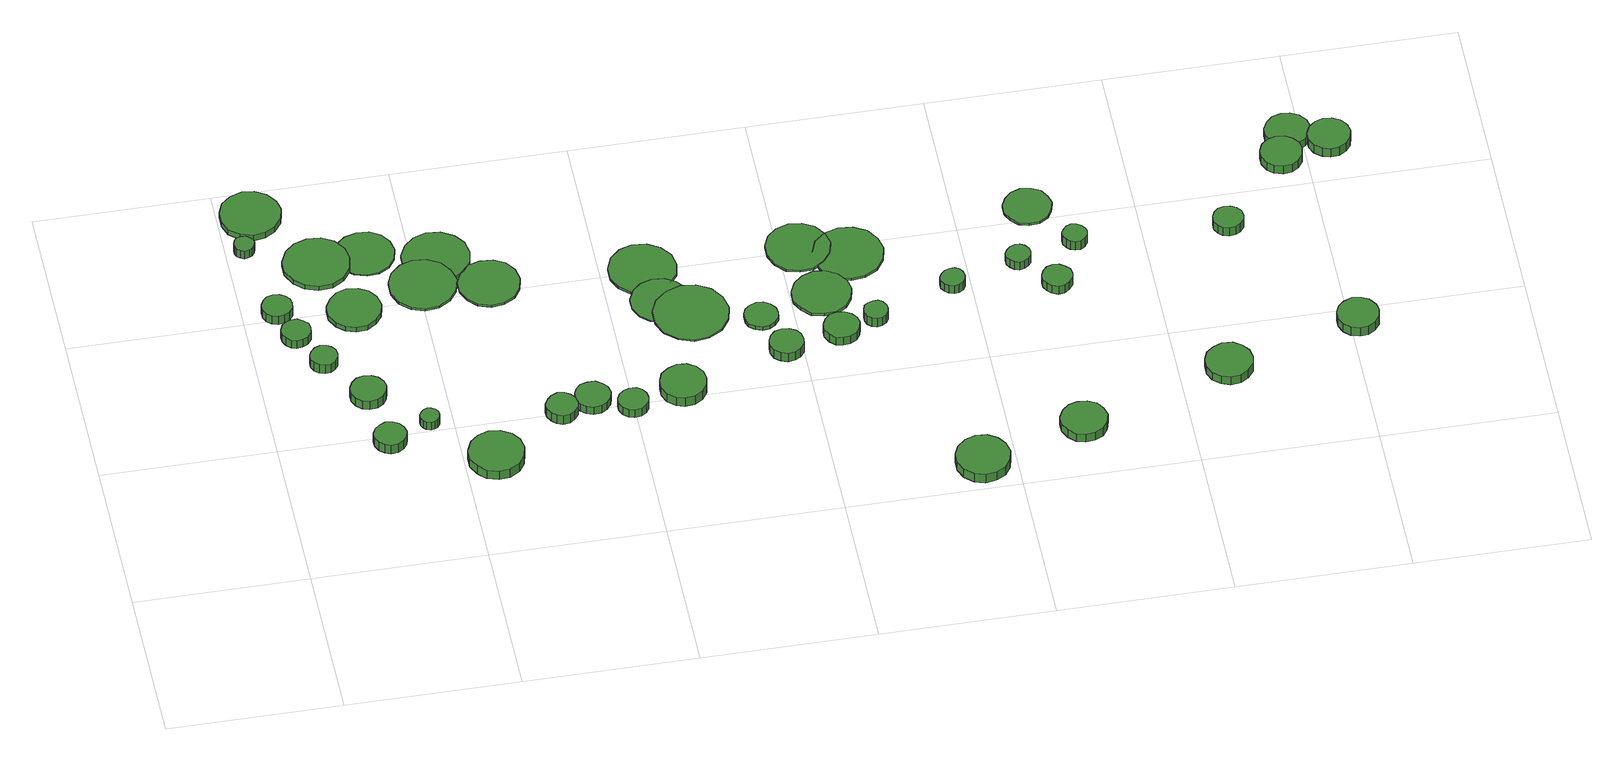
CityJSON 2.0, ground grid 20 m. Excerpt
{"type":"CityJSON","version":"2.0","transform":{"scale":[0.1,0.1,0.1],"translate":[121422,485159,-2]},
"CityObjects":{
"tree1":{"type":"SolitaryVegetationObject","attributes":{"function":"something"},"geometry":[{"type":"MultiSurface","lod":"1","boundaries":[[[0,1,2,3,4,5,6,7,8,9,10,11,12,13,14]],[[15,16,17,18,19,20,21,22,23,24,25,26,27,28,29]],[[0,29,28,1]],[[1,28,27,2]],[[2,27,26,3]],[[3,26,25,4]],[[4,25,24,5]],[[5,24,23,6]],[[6,23,22,7]],[[7,22,21,8]],[[8,21,20,9]],[[9,20,19,10]],[[10,19,18,11]],[[11,18,17,12]],[[12,17,16,13]],[[13,16,15,14]],[[14,15,29,0]]]}]},
"tree2":{"type":"SolitaryVegetationObject","attributes":{"function":"something"},"geometry":[{"type":"MultiSurface","lod":"1","boundaries":[[[30,31,32,33,34,35,36,37,38,39,40,41,42,43,44]],[[45,46,47,48,49,50,51,52,53,54,55,56,57,58,59]],[[30,59,58,31]],[[31,58,57,32]],[[32,57,56,33]],[[33,56,55,34]],[[34,55,54,35]],[[35,54,53,36]],[[36,53,52,37]],[[37,52,51,38]],[[38,51,50,39]],[[39,50,49,40]],[[40,49,48,41]],[[41,48,47,42]],[[42,47,46,43]],[[43,46,45,44]],[[44,45,59,30]]]}]},
"tree3":{"type":"SolitaryVegetationObject","attributes":{"function":"something"},"geometry":[{"type":"MultiSurface","lod":"1","boundaries":[[[60,61,62,63,64,65,66,67,68,69,70,71,72,73,74]],[[75,76,77,78,79,80,81,82,83,84,85,86,87,88,89]],[[60,89,88,61]],[[61,88,87,62]],[[62,87,86,63]],[[63,86,85,64]],[[64,85,84,65]],[[65,84,83,66]],[[66,83,82,67]],[[67,82,81,68]],[[68,81,80,69]],[[69,80,79,70]],[[70,79,78,71]],[[71,78,77,72]],[[72,77,76,73]],[[73,76,75,74]],[[74,75,89,60]]]}]},
"tree4":{"type":"SolitaryVegetationObject","attributes":{"function":"something"},"geometry":[{"type":"MultiSurface","lod":"1","boundaries":[[[90,91,92,93,94,95,96,97,98,99,100,101,102,103,104]],[[105,106,107,108,109,110,111,112,113,114,115,116,117,118,119]],[[90,119,118,91]],[[91,118,117,92]],[[92,117,116,93]],[[93,116,115,94]],[[94,115,114,95]],[[95,114,113,96]],[[96,113,112,97]],[[97,112,111,98]],[[98,111,110,99]],[[99,110,109,100]],[[100,109,108,101]],[[101,108,107,102]],[[102,107,106,103]],[[103,106,105,104]],[[104,105,119,90]]]}]},
"tree5":{"type":"SolitaryVegetationObject","attributes":{"function":"something"},"geometry":[{"type":"MultiSurface","lod":"1","boundaries":[[[120,121,122,123,124,125,126,127,128,129,130,131,132,133,134]],[[135,136,137,138,139,140,141,142,143,144,145,146,147,148,149]],[[120,149,148,121]],[[121,148,147,122]],[[122,147,146,123]],[[123,146,145,124]],[[124,145,144,125]],[[125,144,143,126]],[[126,143,142,127]],[[127,142,141,128]],[[128,141,140,129]],[[129,140,139,130]],[[130,139,138,131]],[[131,138,137,132]],[[132,137,136,133]],[[133,136,135,134]],[[134,135,149,120]]]}]},
"tree6":{"type":"SolitaryVegetationObject","attributes":{"function":"something"},"geometry":[{"type":"MultiSurface","lod":"1","boundaries":[[[150,151,152,153,154,155,156,157,158,159,160,161,162,163,164]],[[165,166,167,168,169,170,171,172,173,174,175,176,177,178,179]],[[150,179,178,151]],[[151,178,177,152]],[[152,177,176,153]],[[153,176,175,154]],[[154,175,174,155]],[[155,174,173,156]],[[156,173,172,157]],[[157,172,171,158]],[[158,171,170,159]],[[159,170,169,160]],[[160,169,168,161]],[[161,168,167,162]],[[162,167,166,163]],[[163,166,165,164]],[[164,165,179,150]]]}]},
"tree7":{"type":"SolitaryVegetationObject","attributes":{"function":"something"},"geometry":[{"type":"MultiSurface","lod":"1","boundaries":[[[180,181,182,183,184,185,186,187,188,189,190,191,192,193,194]],[[195,196,197,198,199,200,201,202,203,204,205,206,207,208,209]],[[180,209,208,181]],[[181,208,207,182]],[[182,207,206,183]],[[183,206,205,184]],[[184,205,204,185]],[[185,204,203,186]],[[186,203,202,187]],[[187,202,201,188]],[[188,201,200,189]],[[189,200,199,190]],[[190,199,198,191]],[[191,198,197,192]],[[192,197,196,193]],[[193,196,195,194]],[[194,195,209,180]]]}]},
"tree8":{"type":"SolitaryVegetationObject","attributes":{"function":"something"},"geometry":[{"type":"MultiSurface","lod":"1","boundaries":[[[210,211,212,213,214,215,216,217,218,219,220,221,222,223,224]],[[225,226,227,228,229,230,231,232,233,234,235,236,237,238,239]],[[210,239,238,211]],[[211,238,237,212]],[[212,237,236,213]],[[213,236,235,214]],[[214,235,234,215]],[[215,234,233,216]],[[216,233,232,217]],[[217,232,231,218]],[[218,231,230,219]],[[219,230,229,220]],[[220,229,228,221]],[[221,228,227,222]],[[222,227,226,223]],[[223,226,225,224]],[[224,225,239,210]]]}]},
"tree9":{"type":"SolitaryVegetationObject","attributes":{"function":"something"},"geometry":[{"type":"MultiSurface","lod":"1","boundaries":[[[240,241,242,243,244,245,246,247,248,249,250,251,252,253,254]],[[255,256,257,258,259,260,261,262,263,264,265,266,267,268,269]],[[240,269,268,241]],[[241,268,267,242]],[[242,267,266,243]],[[243,266,265,244]],[[244,265,264,245]],[[245,264,263,246]],[[246,263,262,247]],[[247,262,261,248]],[[248,261,260,249]],[[249,260,259,250]],[[250,259,258,251]],[[251,258,257,252]],[[252,257,256,253]],[[253,256,255,254]],[[254,255,269,240]]]}]},
"tree10":{"type":"SolitaryVegetationObject","attributes":{"function":"something"},"geometry":[{"type":"MultiSurface","lod":"1","boundaries":[[[270,271,272,273,274,275,276,277,278,279,280,281,282,283,284]],[[285,286,287,288,289,290,291,292,293,294,295,296,297,298,299]],[[270,299,298,271]],[[271,298,297,272]],[[272,297,296,273]],[[273,296,295,274]],[[274,295,294,275]],[[275,294,293,276]],[[276,293,292,277]],[[277,292,291,278]],[[278,291,290,279]],[[279,290,289,280]],[[280,289,288,281]],[[281,288,287,282]],[[282,287,286,283]],[[283,286,285,284]],[[284,285,299,270]]]}]},
"tree11":{"type":"SolitaryVegetationObject","attributes":{"function":"something"},"geometry":[{"type":"MultiSurface","lod":"1","boundaries":[[[300,301,302,303,304,305,306,307,308,309,310,311,312,313,314]],[[315,316,317,318,319,320,321,322,323,324,325,326,327,328,329]],[[300,329,328,301]],[[301,328,327,302]],[[302,327,326,303]],[[303,326,325,304]],[[304,325,324,305]],[[305,324,323,306]],[[306,323,322,307]],[[307,322,321,308]],[[308,321,320,309]],[[309,320,319,310]],[[310,319,318,311]],[[311,318,317,312]],[[312,317,316,313]],[[313,316,315,314]],[[314,315,329,300]]]}]},
"tree12":{"type":"SolitaryVegetationObject","attributes":{"function":"something"},"geometry":[{"type":"MultiSurface","lod":"1","boundaries":[[[330,331,332,333,334,335,336,337,338,339,340,341,342,343,344]],[[345,346,347,348,349,350,351,352,353,354,355,356,357,358,359]],[[330,359,358,331]],[[331,358,357,332]],[[332,357,356,333]],[[333,356,355,334]],[[334,355,354,335]],[[335,354,353,336]],[[336,353,352,337]],[[337,352,351,338]],[[338,351,350,339]],[[339,350,349,340]],[[340,349,348,341]],[[341,348,347,342]],[[342,347,346,343]],[[343,346,345,344]],[[344,345,359,330]]]}]},
"tree13":{"type":"SolitaryVegetationObject","attributes":{"function":"something"},"geometry":[{"type":"MultiSurface","lod":"1","boundaries":[[[360,361,362,363,364,365,366,367,368,369,370,371,372,373,374]],[[375,376,377,378,379,380,381,382,383,384,385,386,387,388,389]],[[360,389,388,361]],[[361,388,387,362]],[[362,387,386,363]],[[363,386,385,364]],[[364,385,384,365]],[[365,384,383,366]],[[366,383,382,367]],[[367,382,381,368]],[[368,381,380,369]],[[369,380,379,370]],[[370,379,378,371]],[[371,378,377,372]],[[372,377,376,373]],[[373,376,375,374]],[[374,375,389,360]]]}]},
"tree14":{"type":"SolitaryVegetationObject","attributes":{"function":"something"},"geometry":[{"type":"MultiSurface","lod":"1","boundaries":[[[390,391,392,393,394,395,396,397,398,399,400,401,402,403,404]],[[405,406,407,408,409,410,411,412,413,414,415,416,417,418,419]],[[390,419,418,391]],[[391,418,417,392]],[[392,417,416,393]],[[393,416,415,394]],[[394,415,414,395]],[[395,414,413,396]],[[396,413,412,397]],[[397,412,411,398]],[[398,411,410,399]],[[399,410,409,400]],[[400,409,408,401]],[[401,408,407,402]],[[402,407,406,403]],[[403,406,405,404]],[[404,405,419,390]]]}]},
"tree15":{"type":"SolitaryVegetationObject","attributes":{"function":"something"},"geometry":[{"type":"MultiSurface","lod":"1","boundaries":[[[420,421,422,423,424,425,426,427,428,429,430,431,432,433,434]],[[435,436,437,438,439,440,441,442,443,444,445,446,447,448,449]],[[420,449,448,421]],[[421,448,447,422]],[[422,447,446,423]],[[423,446,445,424]],[[424,445,444,425]],[[425,444,443,426]],[[426,443,442,427]],[[427,442,441,428]],[[428,441,440,429]],[[429,440,439,430]],[[430,439,438,431]],[[431,438,437,432]],[[432,437,436,433]],[[433,436,435,434]],[[434,435,449,420]]]}]},
"tree16":{"type":"SolitaryVegetationObject","attributes":{"function":"something"},"geometry":[{"type":"MultiSurface","lod":"1","boundaries":[[[450,451,452,453,454,455,456,457,458,459,460,461,462,463,464]],[[465,466,467,468,469,470,471,472,473,474,475,476,477,478,479]],[[450,479,478,451]],[[451,478,477,452]],[[452,477,476,453]],[[453,476,475,454]],[[454,475,474,455]],[[455,474,473,456]],[[456,473,472,457]],[[457,472,471,458]],[[458,471,470,459]],[[459,470,469,460]],[[460,469,468,461]],[[461,468,467,462]],[[462,467,466,463]],[[463,466,465,464]],[[464,465,479,450]]]}]},
"tree17":{"type":"SolitaryVegetationObject","attributes":{"function":"something"},"geometry":[{"type":"MultiSurface","lod":"1","boundaries":[[[480,481,482,483,484,485,486,487,488,489,490,491,492,493,494]],[[495,496,497,498,499,500,501,502,503,504,505,506,507,508,509]],[[480,509,508,481]],[[481,508,507,482]],[[482,507,506,483]],[[483,506,505,484]],[[484,505,504,485]],[[485,504,503,486]],[[486,503,502,487]],[[487,502,501,488]],[[488,501,500,489]],[[489,500,499,490]],[[490,499,498,491]],[[491,498,497,492]],[[492,497,496,493]],[[493,496,495,494]],[[494,495,509,480]]]}]},
"tree18":{"type":"SolitaryVegetationObject","attributes":{"function":"something"},"geometry":[{"type":"MultiSurface","lod":"1","boundaries":[[[510,511,512,513,514,515,516,517,518,519,520,521,522,523,524]],[[525,526,527,528,529,530,531,532,533,534,535,536,537,538,539]],[[510,539,538,511]],[[511,538,537,512]],[[512,537,536,513]],[[513,536,535,514]],[[514,535,534,515]],[[515,534,533,516]],[[516,533,532,517]],[[517,532,531,518]],[[518,531,530,519]],[[519,530,529,520]],[[520,529,528,521]],[[521,528,527,522]],[[522,527,526,523]],[[523,526,525,524]],[[524,525,539,510]]]}]},
"tree19":{"type":"SolitaryVegetationObject","attributes":{"function":"something"},"geometry":[{"type":"MultiSurface","lod":"1","boundaries":[[[540,541,542,543,544,545,546,547,548,549,550,551,552,553,554]],[[555,556,557,558,559,560,561,562,563,564,565,566,567,568,569]],[[540,569,568,541]],[[541,568,567,542]],[[542,567,566,543]],[[543,566,565,544]],[[544,565,564,545]],[[545,564,563,546]],[[546,563,562,547]],[[547,562,561,548]],[[548,561,560,549]],[[549,560,559,550]],[[550,559,558,551]],[[551,558,557,552]],[[552,557,556,553]],[[553,556,555,554]],[[554,555,569,540]]]}]},
"tree20":{"type":"SolitaryVegetationObject","attributes":{"function":"something"},"geometry":[{"type":"MultiSurface","lod":"1","boundaries":[[[570,571,572,573,574,575,576,577,578,579,580,581,582,583,584]],[[585,586,587,588,589,590,591,592,593,594,595,596,597,598,599]],[[570,599,598,571]],[[571,598,597,572]],[[572,597,596,573]],[[573,596,595,574]],[[574,595,594,575]],[[575,594,593,576]],[[576,593,592,577]],[[577,592,591,578]],[[578,591,590,579]],[[579,590,589,580]],[[580,589,588,581]],[[581,588,587,582]],[[582,587,586,583]],[[583,586,585,584]],[[584,585,599,570]]]}]},
"tree21":{"type":"SolitaryVegetationObject","attributes":{"function":"something"},"geometry":[{"type":"MultiSurface","lod":"1","boundaries":[[[600,601,602,603,604,605,606,607,608,609,610,611,612,613,614]],[[615,616,617,618,619,620,621,622,623,624,625,626,627,628,629]],[[600,629,628,601]],[[601,628,627,602]],[[602,627,626,603]],[[603,626,625,604]],[[604,625,624,605]],[[605,624,623,606]],[[606,623,622,607]],[[607,622,621,608]],[[608,621,620,609]],[[609,620,619,610]],[[610,619,618,611]],[[611,618,617,612]],[[612,617,616,613]],[[613,616,615,614]],[[614,615,629,600]]]}]},
"tree22":{"type":"SolitaryVegetationObject","attributes":{"function":"something"},"geometry":[{"type":"MultiSurface","lod":"1","boundaries":[[[630,631,632,633,634,635,636,637,638,639,640,641,642,643,644]],[[645,646,647,648,649,650,651,652,653,654,655,656,657,658,659]],[[630,659,658,631]],[[631,658,657,632]],[[632,657,656,633]],[[633,656,655,634]],[[634,655,654,635]],[[635,654,653,636]],[[636,653,652,637]],[[637,652,651,638]],[[638,651,650,639]],[[639,650,649,640]],[[640,649,648,641]],[[641,648,647,642]],[[642,647,646,643]],[[643,646,645,644]],[[644,645,659,630]]]}]},
"tree23":{"type":"SolitaryVegetationObject","attributes":{"function":"something"},"geometry":[{"type":"MultiSurface","lod":"1","boundaries":[[[660,661,662,663,664,665,666,667,668,669,670,671,672,673,674]],[[675,676,677,678,679,680,681,682,683,684,685,686,687,688,689]],[[660,689,688,661]],[[661,688,687,662]],[[662,687,686,663]],[[663,686,685,664]],[[664,685,684,665]],[[665,684,683,666]],[[666,683,682,667]],[[667,682,681,668]],[[668,681,680,669]],[[669,680,679,670]],[[670,679,678,671]],[[671,678,677,672]],[[672,677,676,673]],[[673,676,675,674]],[[674,675,689,660]]]}]},
"tree24":{"type":"SolitaryVegetationObject","attributes":{"function":"something"},"geometry":[{"type":"MultiSurface","lod":"1","boundaries":[[[690,691,692,693,694,695,696,697,698,699,700,701,702,703,704]],[[705,706,707,708,709,710,711,712,713,714,715,716,717,718,719]],[[690,719,718,691]],[[691,718,717,692]],[[692,717,716,693]],[[693,716,715,694]],[[694,715,714,695]],[[695,714,713,696]],[[696,713,712,697]],[[697,712,711,698]],[[698,711,710,699]],[[699,710,709,700]],[[700,709,708,701]],[[701,708,707,702]],[[702,707,706,703]],[[703,706,705,704]],[[704,705,719,690]]]}]},
"tree25":{"type":"SolitaryVegetationObject","attributes":{"function":"something"},"geometry":[{"type":"MultiSurface","lod":"1","boundaries":[[[720,721,722,723,724,725,726,727,728,729,730,731,732,733,734]],[[735,736,737,738,739,740,741,742,743,744,745,746,747,748,749]],[[720,749,748,721]],[[721,748,747,722]],[[722,747,746,723]],[[723,746,745,724]],[[724,745,744,725]],[[725,744,743,726]],[[726,743,742,727]],[[727,742,741,728]],[[728,741,740,729]],[[729,740,739,730]],[[730,739,738,731]],[[731,738,737,732]],[[732,737,736,733]],[[733,736,735,734]],[[734,735,749,720]]]}]},
"tree26":{"type":"SolitaryVegetationObject","attributes":{"function":"something"},"geometry":[{"type":"MultiSurface","lod":"1","boundaries":[[[750,751,752,753,754,755,756,757,758,759,760,761,762,763,764]],[[765,766,767,768,769,770,771,772,773,774,775,776,777,778,779]],[[750,779,778,751]],[[751,778,777,752]],[[752,777,776,753]],[[753,776,775,754]],[[754,775,774,755]],[[755,774,773,756]],[[756,773,772,757]],[[757,772,771,758]],[[758,771,770,759]],[[759,770,769,760]],[[760,769,768,761]],[[761,768,767,762]],[[762,767,766,763]],[[763,766,765,764]],[[764,765,779,750]]]}]},
"tree27":{"type":"SolitaryVegetationObject","attributes":{"function":"something"},"geometry":[{"type":"MultiSurface","lod":"1","boundaries":[[[780,781,782,783,784,785,786,787,788,789,790,791,792,793,794]],[[795,796,797,798,799,800,801,802,803,804,805,806,807,808,809]],[[780,809,808,781]],[[781,808,807,782]],[[782,807,806,783]],[[783,806,805,784]],[[784,805,804,785]],[[785,804,803,786]],[[786,803,802,787]],[[787,802,801,788]],[[788,801,800,789]],[[789,800,799,790]],[[790,799,798,791]],[[791,798,797,792]],[[792,797,796,793]],[[793,796,795,794]],[[794,795,809,780]]]}]},
"tree28":{"type":"SolitaryVegetationObject","attributes":{"function":"something"},"geometry":[{"type":"MultiSurface","lod":"1","boundaries":[[[810,811,812,813,814,815,816,817,818,819,820,821,822,823,824]],[[825,826,827,828,829,830,831,832,833,834,835,836,837,838,839]],[[810,839,838,811]],[[811,838,837,812]],[[812,837,836,813]],[[813,836,835,814]],[[814,835,834,815]],[[815,834,833,816]],[[816,833,832,817]],[[817,832,831,818]],[[818,831,830,819]],[[819,830,829,820]],[[820,829,828,821]],[[821,828,827,822]],[[822,827,826,823]],[[823,826,825,824]],[[824,825,839,810]]]}]},
"tree29":{"type":"SolitaryVegetationObject","attributes":{"function":"something"},"geometry":[{"type":"MultiSurface","lod":"1","boundaries":[[[840,841,842,843,844,845,846,847,848,849,850,851,852,853,854]],[[855,856,857,858,859,860,861,862,863,864,865,866,867,868,869]],[[840,869,868,841]],[[841,868,867,842]],[[842,867,866,843]],[[843,866,865,844]],[[844,865,864,845]],[[845,864,863,846]],[[846,863,862,847]],[[847,862,861,848]],[[848,861,860,849]],[[849,860,859,850]],[[850,859,858,851]],[[851,858,857,852]],[[852,857,856,853]],[[853,856,855,854]],[[854,855,869,840]]]}]},
"tree30":{"type":"SolitaryVegetationObject","attributes":{"function":"something"},"geometry":[{"type":"MultiSurface","lod":"1","boundaries":[[[870,871,872,873,874,875,876,877,878,879,880,881,882,883,884]],[[885,886,887,888,889,890,891,892,893,894,895,896,897,898,899]],[[870,899,898,871]],[[871,898,897,872]],[[872,897,896,873]],[[873,896,895,874]],[[874,895,894,875]],[[875,894,893,876]],[[876,893,892,877]],[[877,892,891,878]],[[878,891,890,879]],[[879,890,889,880]],[[880,889,888,881]],[[881,888,887,882]],[[882,887,886,883]],[[883,886,885,884]],[[884,885,899,870]]]}]},
"tree31":{"type":"SolitaryVegetationObject","attributes":{"function":"something"},"geometry":[{"type":"MultiSurface","lod":"1","boundaries":[[[900,901,902,903,904,905,906,907,908,909,910,911,912,913,914]],[[915,916,917,918,919,920,921,922,923,924,925,926,927,928,929]],[[900,929,928,901]],[[901,928,927,902]],[[902,927,926,903]],[[903,926,925,904]],[[904,925,924,905]],[[905,924,923,906]],[[906,923,922,907]],[[907,922,921,908]],[[908,921,920,909]],[[909,920,919,910]],[[910,919,918,911]],[[911,918,917,912]],[[912,917,916,913]],[[913,916,915,914]],[[914,915,929,900]]]}]},
"tree32":{"type":"SolitaryVegetationObject","attributes":{"function":"something"},"geometry":[{"type":"MultiSurface","lod":"1","boundaries":[[[930,931,932,933,934,935,936,937,938,939,940,941,942,943,944]],[[945,946,947,948,949,950,951,952,953,954,955,956,957,958,959]],[[930,959,958,931]],[[931,958,957,932]],[[932,957,956,933]],[[933,956,955,934]],[[934,955,954,935]],[[935,954,953,936]],[[936,953,952,937]],[[937,952,951,938]],[[938,951,950,939]],[[939,950,949,940]],[[940,949,948,941]],[[941,948,947,942]],[[942,947,946,943]],[[943,946,945,944]],[[944,945,959,930]]]}]},
"tree33":{"type":"SolitaryVegetationObject","attributes":{"function":"something"},"geometry":[{"type":"MultiSurface","lod":"1","boundaries":[[[960,961,962,963,964,965,966,967,968,969,970,971,972,973,974]],[[975,976,977,978,979,980,981,982,983,984,985,986,987,988,989]],[[960,989,988,961]],[[961,988,987,962]],[[962,987,986,963]],[[963,986,985,964]],[[964,985,984,965]],[[965,984,983,966]],[[966,983,982,967]],[[967,982,981,968]],[[968,981,980,969]],[[969,980,979,970]],[[970,979,978,971]],[[971,978,977,972]],[[972,977,976,973]],[[973,976,975,974]],[[974,975,989,960]]]}]},
"tree34":{"type":"SolitaryVegetationObject","attributes":{"function":"something"},"geometry":[{"type":"MultiSurface","lod":"1","boundaries":[[[990,991,992,993,994,995,996,997,998,999,1000,1001,1002,1003,1004]],[[1005,1006,1007,1008,1009,1010,1011,1012,1013,1014,1015,1016,1017,1018,1019]],[[990,1019,1018,991]],[[991,1018,1017,992]],[[992,1017,1016,993]],[[993,1016,1015,994]],[[994,1015,1014,995]],[[995,1014,1013,996]],[[996,1013,1012,997]],[[997,1012,1011,998]],[[998,1011,1010,999]],[[999,1010,1009,1000]],[[1000,1009,1008,1001]],[[1001,1008,1007,1002]],[[1002,1007,1006,1003]],[[1003,1006,1005,1004]],[[1004,1005,1019,990]]]}]},
"tree35":{"type":"SolitaryVegetationObject","attributes":{"function":"something"},"geometry":[{"type":"MultiSurface","lod":"1","boundaries":[[[1020,1021,1022,1023,1024,1025,1026,1027,1028,1029,1030,1031,1032,1033,1034]],[[1035,1036,1037,1038,1039,1040,1041,1042,1043,1044,1045,1046,1047,1048,1049]],[[1020,1049,1048,1021]],[[1021,1048,1047,1022]],[[1022,1047,1046,1023]],[[1023,1046,1045,1024]],[[1024,1045,1044,1025]],[[1025,1044,1043,1026]],[[1026,1043,1042,1027]],[[1027,1042,1041,1028]],[[1028,1041,1040,1029]],[[1029,1040,1039,1030]],[[1030,1039,1038,1031]],[[1031,1038,1037,1032]],[[1032,1037,1036,1033]],[[1033,1036,1035,1034]],[[1034,1035,1049,1020]]]}]},
"tree36":{"type":"SolitaryVegetationObject","attributes":{"function":"something"},"geometry":[{"type":"MultiSurface","lod":"1","boundaries":[[[1050,1051,1052,1053,1054,1055,1056,1057,1058,1059,1060,1061,1062,1063,1064]],[[1065,1066,1067,1068,1069,1070,1071,1072,1073,1074,1075,1076,1077,1078,1079]],[[1050,1079,1078,1051]],[[1051,1078,1077,1052]],[[1052,1077,1076,1053]],[[1053,1076,1075,1054]],[[1054,1075,1074,1055]],[[1055,1074,1073,1056]],[[1056,1073,1072,1057]],[[1057,1072,1071,1058]],[[1058,1071,1070,1059]],[[1059,1070,1069,1060]],[[1060,1069,1068,1061]],[[1061,1068,1067,1062]],[[1062,1067,1066,1063]],[[1063,1066,1065,1064]],[[1064,1065,1079,1050]]]}]},
"tree37":{"type":"SolitaryVegetationObject","attributes":{"function":"something"},"geometry":[{"type":"MultiSurface","lod":"1","boundaries":[[[1080,1081,1082,1083,1084,1085,1086,1087,1088,1089,1090,1091,1092,1093,1094]],[[1095,1096,1097,1098,1099,1100,1101,1102,1103,1104,1105,1106,1107,1108,1109]],[[1080,1109,1108,1081]],[[1081,1108,1107,1082]],[[1082,1107,1106,1083]],[[1083,1106,1105,1084]],[[1084,1105,1104,1085]],[[1085,1104,1103,1086]],[[1086,1103,1102,1087]],[[1087,1102,1101,1088]],[[1088,1101,1100,1089]],[[1089,1100,1099,1090]],[[1090,1099,1098,1091]],[[1091,1098,1097,1092]],[[1092,1097,1096,1093]],[[1093,1096,1095,1094]],[[1094,1095,1109,1080]]]}]},
"tree38":{"type":"SolitaryVegetationObject","attributes":{"function":"something"},"geometry":[{"type":"MultiSurface","lod":"1","boundaries":[[[1110,1111,1112,1113,1114,1115,1116,1117,1118,1119,1120,1121,1122,1123,1124]],[[1125,1126,1127,1128,1129,1130,1131,1132,1133,1134,1135,1136,1137,1138,1139]],[[1110,1139,1138,1111]],[[1111,1138,1137,1112]],[[1112,1137,1136,1113]],[[1113,1136,1135,1114]],[[1114,1135,1134,1115]],[[1115,1134,1133,1116]],[[1116,1133,1132,1117]],[[1117,1132,1131,1118]],[[1118,1131,1130,1119]],[[1119,1130,1129,1120]],[[1120,1129,1128,1121]],[[1121,1128,1127,1122]],[[1122,1127,1126,1123]],[[1123,1126,1125,1124]],[[1124,1125,1139,1110]]]}]},
"tree39":{"type":"SolitaryVegetationObject","attributes":{"function":"something"},"geometry":[{"type":"MultiSurface","lod":"1","boundaries":[[[1140,1141,1142,1143,1144,1145,1146,1147,1148,1149,1150,1151,1152,1153,1154]],[[1155,1156,1157,1158,1159,1160,1161,1162,1163,1164,1165,1166,1167,1168,1169]],[[1140,1169,1168,1141]],[[1141,1168,1167,1142]],[[1142,1167,1166,1143]],[[1143,1166,1165,1144]],[[1144,1165,1164,1145]],[[1145,1164,1163,1146]],[[1146,1163,1162,1147]],[[1147,1162,1161,1148]],[[1148,1161,1160,1149]],[[1149,1160,1159,1150]],[[1150,1159,1158,1151]],[[1151,1158,1157,1152]],[[1152,1157,1156,1153]],[[1153,1156,1155,1154]],[[1154,1155,1169,1140]]]}]},
"tree40":{"type":"SolitaryVegetationObject","attributes":{"function":"something"},"geometry":[{"type":"MultiSurface","lod":"1","boundaries":[[[1170,1171,1172,1173,1174,1175,1176,1177,1178,1179,1180,1181,1182,1183,1184]],[[1185,1186,1187,1188,1189,1190,1191,1192,1193,1194,1195,1196,1197,1198,1199]],[[1170,1199,1198,1171]],[[1171,1198,1197,1172]],[[1172,1197,1196,1173]],[[1173,1196,1195,1174]],[[1174,1195,1194,1175]],[[1175,1194,1193,1176]],[[1176,1193,1192,1177]],[[1177,1192,1191,1178]],[[1178,1191,1190,1179]],[[1179,1190,1189,1180]],[[1180,1189,1188,1181]],[[1181,1188,1187,1182]],[[1182,1187,1186,1183]],[[1183,1186,1185,1184]],[[1184,1185,1199,1170]]]}]},
"tree41":{"type":"SolitaryVegetationObject","attributes":{"function":"something"},"geometry":[{"type":"MultiSurface","lod":"1","boundaries":[[[1200,1201,1202,1203,1204,1205,1206,1207,1208,1209,1210,1211,1212,1213,1214]],[[1215,1216,1217,1218,1219,1220,1221,1222,1223,1224,1225,1226,1227,1228,1229]],[[1200,1229,1228,1201]],[[1201,1228,1227,1202]],[[1202,1227,1226,1203]],[[1203,1226,1225,1204]],[[1204,1225,1224,1205]],[[1205,1224,1223,1206]],[[1206,1223,1222,1207]],[[1207,1222,1221,1208]],[[1208,1221,1220,1209]],[[1209,1220,1219,1210]],[[1210,1219,1218,1211]],[[1211,1218,1217,1212]],[[1212,1217,1216,1213]],[[1213,1216,1215,1214]],[[1214,1215,1229,1200]]]}]},
"tree42":{"type":"SolitaryVegetationObject","attributes":{"function":"something"},"geometry":[{"type":"MultiSurface","lod":"1","boundaries":[[[1230,1231,1232,1233,1234,1235,1236,1237,1238,1239,1240,1241,1242,1243,1244]],[[1245,1246,1247,1248,1249,1250,1251,1252,1253,1254,1255,1256,1257,1258,1259]],[[1230,1259,1258,1231]],[[1231,1258,1257,1232]],[[1232,1257,1256,1233]],[[1233,1256,1255,1234]],[[1234,1255,1254,1235]],[[1235,1254,1253,1236]],[[1236,1253,1252,1237]],[[1237,1252,1251,1238]],[[1238,1251,1250,1239]],[[1239,1250,1249,1240]],[[1240,1249,1248,1241]],[[1241,1248,1247,1242]],[[1242,1247,1246,1243]],[[1243,1246,1245,1244]],[[1244,1245,1259,1230]]]}]}
},
"vertices":[
[55,404,26],[54,411,26],[49,417,26],[43,420,26],[36,421,26],[29,419,26],[24,414,26],[21,408,26],[21,400,26],[24,394,26],[29,389,26],[36,387,26],[43,388,26],[49,391,26],[54,397,26],[54,397,13],[49,391,13],[43,388,13],[36,387,13],[29,389,13],[24,394,13],[21,400,13],[21,408,13],[24,414,13],[29,419,13],[36,421,13],[43,420,13],[49,417,13],[54,411,13],[55,404,13],
[68,363,26],[67,370,26],[62,375,26],[56,379,26],[49,379,26],[43,377,26],[38,373,26],[35,366,26],[35,359,26],[38,353,26],[43,348,26],[49,346,26],[56,347,26],[62,350,26],[67,356,26],[67,356,14],[62,350,14],[56,347,14],[49,346,14],[43,348,14],[38,353,14],[35,359,14],[35,366,14],[38,373,14],[43,377,14],[49,379,14],[56,379,14],[62,375,14],[67,370,14],[68,363,14],
[90,319,25],[89,326,25],[85,331,25],[80,334,25],[73,335,25],[67,333,25],[62,328,25],[59,322,25],[59,316,25],[62,310,25],[67,306,25],[73,304,25],[80,304,25],[85,308,25],[89,313,25],[89,313,12],[85,308,12],[80,304,12],[73,304,12],[67,306,12],[62,310,12],[59,316,12],[59,322,12],[62,328,12],[67,333,12],[73,335,12],[80,334,12],[85,331,12],[89,326,12],[90,319,12],
[32,508,23],[31,512,23],[28,516,23],[24,519,23],[19,519,23],[14,518,23],[11,515,23],[9,510,23],[9,505,23],[11,501,23],[14,498,23],[19,496,23],[24,497,23],[28,499,23],[31,503,23],[31,503,11],[28,499,11],[24,497,11],[19,496,11],[14,498,11],[11,501,11],[9,505,11],[9,510,11],[11,515,11],[14,518,11],[19,519,11],[24,519,11],[28,516,11],[31,512,11],[32,508,11],
[143,186,25],[141,194,25],[137,200,25],[130,204,25],[122,205,25],[115,202,25],[109,197,25],[106,190,25],[106,183,25],[109,176,25],[115,171,25],[122,168,25],[130,169,25],[137,173,25],[141,179,25],[141,179,12],[137,173,12],[130,169,12],[122,168,12],[115,171,12],[109,176,12],[106,183,12],[106,190,12],[109,197,12],[115,202,12],[122,205,12],[130,204,12],[137,200,12],[141,194,12],[143,186,12],
[134,259,26],[132,267,26],[127,274,26],[120,278,26],[111,279,26],[103,277,26],[97,271,26],[93,263,26],[93,255,26],[97,247,26],[103,241,26],[111,239,26],[120,240,26],[127,244,26],[132,251,26],[132,251,13],[127,244,13],[120,240,13],[111,239,13],[103,241,13],[97,247,13],[93,255,13],[93,263,13],[97,271,13],[103,277,13],[111,279,13],[120,278,13],[127,274,13],[132,267,13],[134,259,13],
[71,557,19],[68,570,19],[59,582,19],[47,589,19],[33,591,19],[19,586,19],[8,577,19],[3,564,19],[3,549,19],[8,536,19],[19,527,19],[33,522,19],[47,524,19],[59,531,19],[68,543,19],[68,543,11],[59,531,11],[47,524,11],[33,522,11],[19,527,11],[8,536,11],[3,549,11],[3,564,11],[8,577,11],[19,586,11],[33,591,11],[47,589,11],[59,582,11],[68,570,11],[71,557,11],
[184,208,23],[183,213,23],[180,217,23],[176,219,23],[172,220,23],[167,218,23],[164,215,23],[162,211,23],[162,206,23],[164,202,23],[167,199,23],[172,197,23],[176,198,23],[180,200,23],[183,204,23],[183,204,11],[180,200,11],[176,198,11],[172,197,11],[167,199,11],[164,202,11],[162,206,11],[162,211,11],[164,215,11],[167,218,11],[172,220,11],[176,219,11],[180,217,11],[183,213,11],[184,208,11],
[132,470,17],[129,486,17],[120,499,17],[106,507,17],[90,508,17],[75,503,17],[64,493,17],[57,478,17],[57,463,17],[64,448,17],[75,438,17],[90,433,17],[106,434,17],[120,442,17],[129,455,17],[129,455,11],[120,442,11],[106,434,11],[90,433,11],[75,438,11],[64,448,11],[57,463,11],[57,478,11],[64,493,11],[75,503,11],[90,508,11],[106,507,11],[120,499,11],[129,486,11],[132,470,11],
[153,392,18],[150,405,18],[143,415,18],[132,421,18],[119,423,18],[107,419,18],[98,410,18],[92,399,18],[92,386,18],[98,374,18],[107,366,18],[119,362,18],[132,363,18],[143,370,18],[150,380,18],[150,380,11],[143,370,11],[132,363,11],[119,362,11],[107,366,11],[98,374,11],[92,386,11],[92,399,11],[98,410,11],[107,419,11],[119,423,11],[132,421,11],[143,415,11],[150,405,11],[153,392,11],
[266,137,27],[263,150,27],[256,160,27],[244,167,27],[231,169,27],[218,164,27],[209,156,27],[203,143,27],[203,130,27],[209,118,27],[218,109,27],[231,105,27],[244,106,27],[256,113,27],[263,124,27],[263,124,14],[256,113,14],[244,106,14],[231,105,14],[218,109,14],[209,118,14],[203,130,14],[203,143,14],[209,156,14],[218,164,14],[231,169,14],[244,167,14],[256,160,14],[263,150,14],[266,137,14],
[184,480,11],[181,494,11],[173,505,11],[161,512,11],[147,513,11],[133,509,11],[123,500,11],[117,487,11],[117,473,11],[123,460,11],[133,451,11],[147,447,11],[161,448,11],[173,455,11],[181,466,11],[181,466,9],[173,455,9],[161,448,9],[147,447,9],[133,451,9],[123,460,9],[117,473,9],[117,487,9],[123,500,9],[133,509,9],[147,513,9],[161,512,9],[173,505,9],[181,494,9],[184,480,9],
[243,421,12],[239,436,12],[230,449,12],[216,457,12],[200,459,12],[185,454,12],[173,443,12],[167,429,12],[167,413,12],[173,398,12],[185,387,12],[200,382,12],[216,384,12],[230,392,12],[239,405,12],[239,405,9],[230,392,9],[216,384,9],[200,382,9],[185,387,9],[173,398,9],[167,413,9],[167,429,9],[173,443,9],[185,454,9],[200,459,9],[216,457,9],[230,449,9],[239,436,9],[243,421,9],
[265,463,9],[262,479,9],[253,491,9],[239,499,9],[223,501,9],[208,496,9],[196,485,9],[189,471,9],[189,455,9],[196,440,9],[208,430,9],[223,425,9],[239,426,9],[253,434,9],[262,447,9],[262,447,6],[253,434,6],[239,426,6],[223,425,6],[208,430,6],[196,440,6],[189,455,6],[189,471,6],[196,485,6],[208,496,6],[223,501,6],[239,499,6],[253,491,6],[262,479,6],[265,463,6],
[337,197,24],[336,205,24],[331,211,24],[325,215,24],[317,216,24],[310,213,24],[305,208,24],[301,201,24],[301,194,24],[305,187,24],[310,182,24],[317,179,24],[325,180,24],[331,184,24],[336,190,24],[336,190,11],[331,184,11],[325,180,11],[317,179,11],[310,182,11],[305,187,11],[301,194,11],[301,201,11],[305,208,11],[310,213,11],[317,216,11],[325,215,11],[331,211,11],[336,205,11],[337,197,11],
[312,411,10],[309,426,10],[301,438,10],[288,445,10],[273,446,10],[259,442,10],[249,432,10],[243,419,10],[243,404,10],[249,391,10],[259,381,10],[273,376,10],[288,378,10],[301,385,10],[309,397,10],[309,397,7],[301,385,7],[288,378,7],[273,376,7],[259,381,7],[249,391,7],[243,404,7],[243,419,7],[249,432,7],[259,442,7],[273,446,7],[288,445,7],[301,438,7],[309,426,7],[312,411,7],
[376,208,22],[374,217,22],[369,223,22],[362,228,22],[353,228,22],[345,226,22],[339,220,22],[336,213,22],[336,204,22],[339,196,22],[345,191,22],[353,188,22],[362,189,22],[369,193,22],[374,200,22],[374,200,11],[369,193,11],[362,189,11],[353,188,11],[345,191,11],[339,196,11],[336,204,11],[336,213,11],[339,220,11],[345,226,11],[353,228,11],[362,228,11],[369,223,11],[374,217,11],[376,208,11],
[415,191,24],[414,198,24],[410,204,24],[404,208,24],[396,208,24],[390,206,24],[384,201,24],[381,195,24],[381,188,24],[384,181,24],[390,176,24],[396,174,24],[404,175,24],[410,179,24],[414,184,24],[414,184,12],[410,179,12],[404,175,12],[396,174,12],[390,176,12],[384,181,12],[381,188,12],[381,195,12],[384,201,12],[390,206,12],[396,208,12],[404,208,12],[410,204,12],[414,198,12],[415,191,12],
[483,205,27],[481,216,27],[475,225,27],[465,231,27],[454,232,27],[444,228,27],[435,221,27],[431,211,27],[431,200,27],[435,190,27],[444,182,27],[454,179,27],[465,180,27],[475,186,27],[481,195,27],[481,195,14],[475,186,14],[465,180,14],[454,179,14],[444,182,14],[435,190,14],[431,200,14],[431,211,14],[435,221,14],[444,228,14],[454,232,14],[465,231,14],[475,225,14],[481,216,14],[483,205,14],
[491,350,10],[489,364,10],[480,375,10],[468,382,10],[454,383,10],[441,379,10],[431,370,10],[425,357,10],[425,343,10],[431,330,10],[441,321,10],[454,317,10],[468,318,10],[480,325,10],[489,336,10],[489,336,8],[480,325,8],[468,318,8],[454,317,8],[441,321,8],[431,330,8],[425,343,8],[425,357,8],[431,370,8],[441,379,8],[454,383,8],[468,382,8],[480,375,8],[489,364,8],[491,350,8],
[486,402,9],[483,418,9],[473,431,9],[459,439,9],[443,441,9],[428,436,9],[416,425,9],[410,410,9],[410,394,9],[416,380,9],[428,369,9],[443,364,9],[459,366,9],[473,374,9],[483,387,9],[483,387,6],[473,374,6],[459,366,6],[443,364,6],[428,369,6],[416,380,6],[410,394,6],[410,410,6],[416,425,6],[428,436,6],[443,441,6],[459,439,6],[473,431,6],[483,418,6],[486,402,6],
[530,322,13],[526,339,13],[516,354,13],[500,363,13],[483,365,13],[466,359,13],[452,347,13],[445,331,13],[445,313,13],[452,297,13],[466,285,13],[483,279,13],[500,281,13],[516,290,13],[526,305,13],[526,305,11],[516,290,11],[500,281,11],[483,279,11],[466,285,11],[452,297,11],[445,313,11],[445,331,11],[452,347,11],[466,359,11],[483,365,11],[500,363,11],[516,354,11],[526,339,11],[530,322,11],
[581,301,16],[580,309,16],[575,316,16],[568,320,16],[560,321,16],[552,318,16],[546,313,16],[543,306,16],[543,297,16],[546,290,16],[552,285,16],[560,282,16],[568,283,16],[575,287,16],[580,294,16],[580,294,11],[575,287,11],[568,283,11],[560,282,11],[552,285,11],[546,290,11],[543,297,11],[543,306,11],[546,313,11],[552,318,11],[560,321,11],[568,320,11],[575,316,11],[580,309,11],[581,301,11],
[599,245,28],[598,253,28],[593,259,28],[586,263,28],[578,264,28],[570,262,28],[564,256,28],[561,249,28],[561,241,28],[564,233,28],[570,228,28],[578,225,28],[586,226,28],[593,230,28],[598,237,28],[598,237,15],[593,230,15],[586,226,15],[578,225,15],[570,228,15],[564,233,15],[561,241,15],[561,249,15],[564,256,15],[570,262,15],[578,264,15],[586,263,15],[593,259,15],[598,253,15],[599,245,15],
[666,263,23],[664,271,23],[659,278,23],[652,282,23],[643,283,23],[635,281,23],[629,275,23],[625,267,23],[625,259,23],[629,251,23],[635,245,23],[643,243,23],[652,244,23],[659,248,23],[664,255,23],[664,255,11],[659,248,11],[652,244,11],[643,243,11],[635,245,11],[629,251,11],[625,259,11],[625,267,11],[629,275,11],[635,281,11],[643,283,11],[652,282,11],[659,278,11],[664,271,11],[666,263,11],
[668,324,15],[665,338,15],[657,349,15],[645,356,15],[631,358,15],[617,353,15],[607,344,15],[601,331,15],[601,317,15],[607,305,15],[617,295,15],[631,291,15],[645,292,15],[657,299,15],[665,311,15],[665,311,11],[657,299,11],[645,292,11],[631,291,11],[617,295,11],[607,305,11],[601,317,11],[601,331,11],[607,344,11],[617,353,11],[631,358,11],[645,356,11],[657,349,11],[665,338,11],[668,324,11],
[659,402,11],[655,417,11],[646,430,11],[633,437,11],[618,439,11],[603,434,11],[592,424,11],[586,410,11],[586,395,11],[592,381,11],[603,370,11],[618,366,11],[633,367,11],[646,375,11],[655,387,11],[655,387,8],[646,375,8],[633,367,8],[618,366,8],[603,370,8],[592,381,8],[586,395,8],[586,410,8],[592,424,8],[603,434,8],[618,439,8],[633,437,8],[646,430,8],[655,417,8],[659,402,8],
[700,277,25],[699,283,25],[696,288,25],[691,291,25],[685,291,25],[679,289,25],[675,286,25],[673,280,25],[673,274,25],[675,269,25],[679,265,25],[685,263,25],[691,264,25],[696,267,25],[699,272,25],[699,272,12],[696,267,12],[691,264,12],[685,263,12],[679,265,12],[675,269,12],[673,274,12],[673,280,12],[675,286,12],[679,289,12],[685,291,12],[691,291,12],[696,288,12],[699,283,12],[700,277,12],
[792,34,25],[789,47,25],[782,57,25],[771,64,25],[758,65,25],[746,61,25],[736,52,25],[731,41,25],[731,28,25],[736,16,25],[746,7,25],[758,3,25],[771,5,25],[782,11,25],[789,22,25],[789,22,12],[782,11,12],[771,5,12],[758,3,12],[746,7,12],[736,16,12],[731,28,12],[731,41,12],[736,52,12],[746,61,12],[758,65,12],[771,64,12],[782,57,12],[789,47,12],[792,34,12],
[715,383,11],[711,399,11],[702,413,11],[687,421,11],[671,423,11],[655,418,11],[642,407,11],[636,391,11],[636,375,11],[642,360,11],[655,348,11],[671,343,11],[687,345,11],[702,353,11],[711,367,11],[711,367,8],[702,353,8],[687,345,8],[671,343,8],[655,348,8],[642,360,8],[636,375,8],[636,391,8],[642,407,8],[655,418,8],[671,423,8],[687,421,8],[702,413,8],[711,399,8],[715,383,8],
[793,312,24],[792,318,24],[789,323,24],[784,326,24],[778,326,24],[772,324,24],[768,320,24],[765,315,24],[765,309,24],[768,304,24],[772,300,24],[778,298,24],[784,299,24],[789,302,24],[792,307,24],[792,307,12],[789,302,12],[784,299,12],[778,298,12],[772,300,12],[768,304,12],[765,309,12],[765,315,12],[768,320,12],[772,324,12],[778,326,12],[784,326,12],[789,323,12],[792,318,12],[793,312,12],
[908,70,25],[905,81,25],[899,90,25],[889,95,25],[878,96,25],[868,93,25],[860,86,25],[855,76,25],[855,65,25],[860,55,25],[868,47,25],[878,44,25],[889,45,25],[899,50,25],[905,59,25],[905,59,13],[899,50,13],[889,45,13],[878,44,13],[868,47,13],[860,55,13],[855,65,13],[855,76,13],[860,86,13],[868,93,13],[878,96,13],[889,95,13],[899,90,13],[905,81,13],[908,70,13],
[871,336,23],[870,342,23],[866,347,23],[861,350,23],[856,350,23],[850,348,23],[846,344,23],[843,339,23],[843,333,23],[846,328,23],[850,324,23],[856,322,23],[861,323,23],[866,326,23],[870,330,23],[870,330,11],[866,326,11],[861,323,11],[856,322,11],[850,324,11],[846,328,11],[843,333,11],[843,339,11],[846,344,11],[850,348,11],[856,350,11],[861,350,11],[866,347,11],[870,342,11],[871,336,11],
[910,294,24],[909,301,24],[904,306,24],[898,310,24],[891,311,24],[884,309,24],[879,304,24],[876,297,24],[876,290,24],[879,284,24],[884,279,24],[891,276,24],[898,277,24],[904,281,24],[909,287,24],[909,287,12],[904,281,12],[898,277,12],[891,276,12],[884,279,12],[879,284,12],[876,290,12],[876,297,12],[879,304,12],[884,309,12],[891,311,12],[898,310,12],[904,306,12],[909,301,12],[910,294,12],
[910,416,13],[907,427,13],[901,437,13],[891,442,13],[879,444,13],[868,440,13],[860,432,13],[855,422,13],[855,410,13],[860,400,13],[868,392,13],[879,389,13],[891,390,13],[901,396,13],[907,405,13],[907,405,10],[901,396,10],[891,390,10],[879,389,10],[868,392,10],[860,400,10],[855,410,10],[855,422,10],[860,432,10],[868,440,10],[879,444,10],[891,442,10],[901,437,10],[907,427,10],[910,416,10],
[938,356,23],[937,361,23],[933,366,23],[928,369,23],[922,370,23],[917,368,23],[913,364,23],[910,359,23],[910,353,23],[913,348,23],[917,344,23],[922,342,23],[928,342,23],[933,345,23],[937,350,23],[937,350,10],[933,345,10],[928,342,10],[922,342,10],[917,344,10],[913,348,10],[910,353,10],[910,359,10],[913,364,10],[917,368,10],[922,370,10],[928,369,10],[933,366,10],[937,361,10],[938,356,10],
[1082,130,24],[1080,141,24],[1073,150,24],[1064,156,24],[1052,157,24],[1042,153,24],[1033,146,24],[1029,136,24],[1029,124,24],[1033,114,24],[1042,107,24],[1052,103,24],[1064,104,24],[1073,110,24],[1080,119,24],[1080,119,12],[1073,110,12],[1064,104,12],[1052,103,12],[1042,107,12],[1033,114,12],[1029,124,12],[1029,136,12],[1033,146,12],[1042,153,12],[1052,157,12],[1064,156,12],[1073,150,12],[1080,141,12],[1082,130,12],
[1112,348,24],[1111,355,24],[1106,361,24],[1100,364,24],[1093,365,24],[1086,363,24],[1081,358,24],[1078,352,24],[1078,344,24],[1081,338,24],[1086,333,24],[1093,331,24],[1100,332,24],[1106,335,24],[1111,341,24],[1111,341,11],[1106,335,11],[1100,332,11],[1093,331,11],[1086,333,11],[1081,338,11],[1078,344,11],[1078,352,11],[1081,358,11],[1086,363,11],[1093,365,11],[1100,364,11],[1106,361,11],[1111,355,11],[1112,348,11],
[1232,175,25],[1230,184,25],[1224,193,25],[1216,197,25],[1206,199,25],[1196,195,25],[1189,189,25],[1185,180,25],[1185,170,25],[1189,161,25],[1196,154,25],[1206,151,25],[1216,152,25],[1224,157,25],[1230,165,25],[1230,165,12],[1224,157,12],[1216,152,12],[1206,151,12],[1196,154,12],[1189,161,12],[1185,170,12],[1185,180,12],[1189,189,12],[1196,195,12],[1206,199,12],[1216,197,12],[1224,193,12],[1230,184,12],[1232,175,12],
[1195,438,24],[1193,447,24],[1187,455,24],[1179,460,24],[1169,461,24],[1159,458,24],[1152,452,24],[1148,443,24],[1148,433,24],[1152,423,24],[1159,417,24],[1169,414,24],[1179,415,24],[1187,420,24],[1193,428,24],[1193,428,12],[1187,420,12],[1179,415,12],[1169,414,12],[1159,417,12],[1152,423,12],[1148,433,12],[1148,443,12],[1152,452,12],[1159,458,12],[1169,461,12],[1179,460,12],[1187,455,12],[1193,447,12],[1195,438,12],
[1210,473,21],[1208,483,21],[1201,492,21],[1192,497,21],[1182,498,21],[1172,495,21],[1164,488,21],[1159,478,21],[1159,468,21],[1164,458,21],[1172,451,21],[1182,448,21],[1192,449,21],[1201,454,21],[1208,463,21],[1208,463,10],[1201,454,10],[1192,449,10],[1182,448,10],[1172,451,10],[1164,458,10],[1159,468,10],[1159,478,10],[1164,488,10],[1172,495,10],[1182,498,10],[1192,497,10],[1201,492,10],[1208,483,10],[1210,473,10],
[1252,454,25],[1250,464,25],[1244,472,25],[1235,477,25],[1225,478,25],[1216,475,25],[1208,468,25],[1204,459,25],[1204,449,25],[1208,440,25],[1216,433,25],[1225,430,25],[1235,431,25],[1244,436,25],[1250,444,25],[1250,444,12],[1244,436,12],[1235,431,12],[1225,430,12],[1216,433,12],[1208,440,12],[1204,449,12],[1204,459,12],[1208,468,12],[1216,475,12],[1225,478,12],[1235,477,12],[1244,472,12],[1250,464,12],[1252,454,12]
]}
